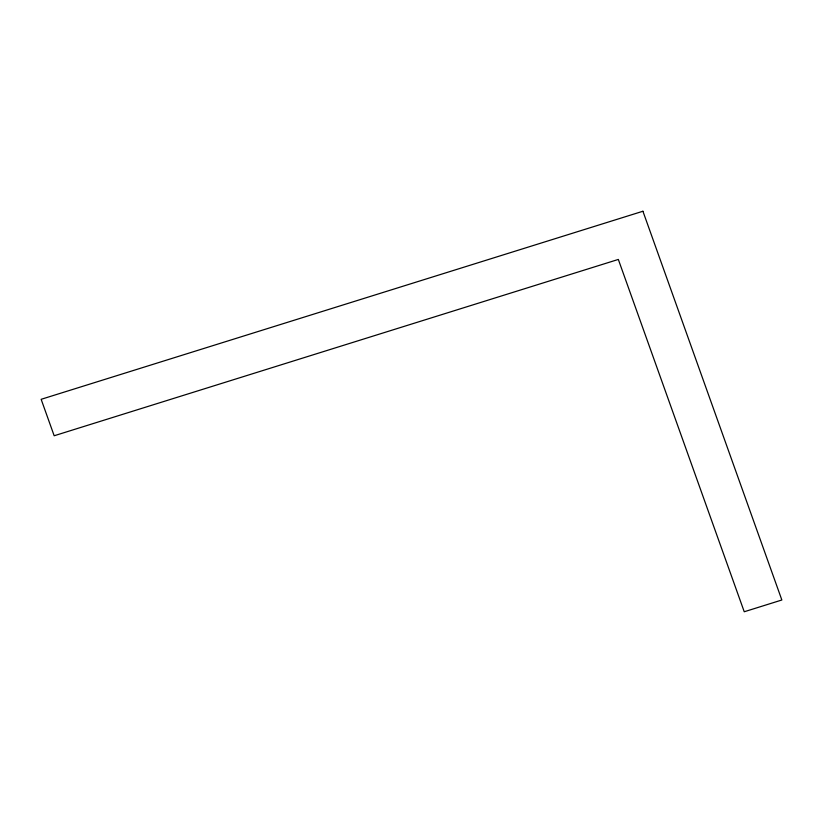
<?xml version="1.0" encoding="UTF-8"?>
<svg xmlns="http://www.w3.org/2000/svg" width="823" height="823" viewBox="0 0 823 823"><rect width="100%" height="100%" fill="white"/><g stroke="black" fill="none" stroke-linecap="round" stroke-linejoin="round"><path stroke-width="1.23" d="M642.917 211.244L41.15 399.309L54.174 435.758L618.33 259.44L744.239 611.756L781.85 599.998L642.917 211.244"/></g></svg>
